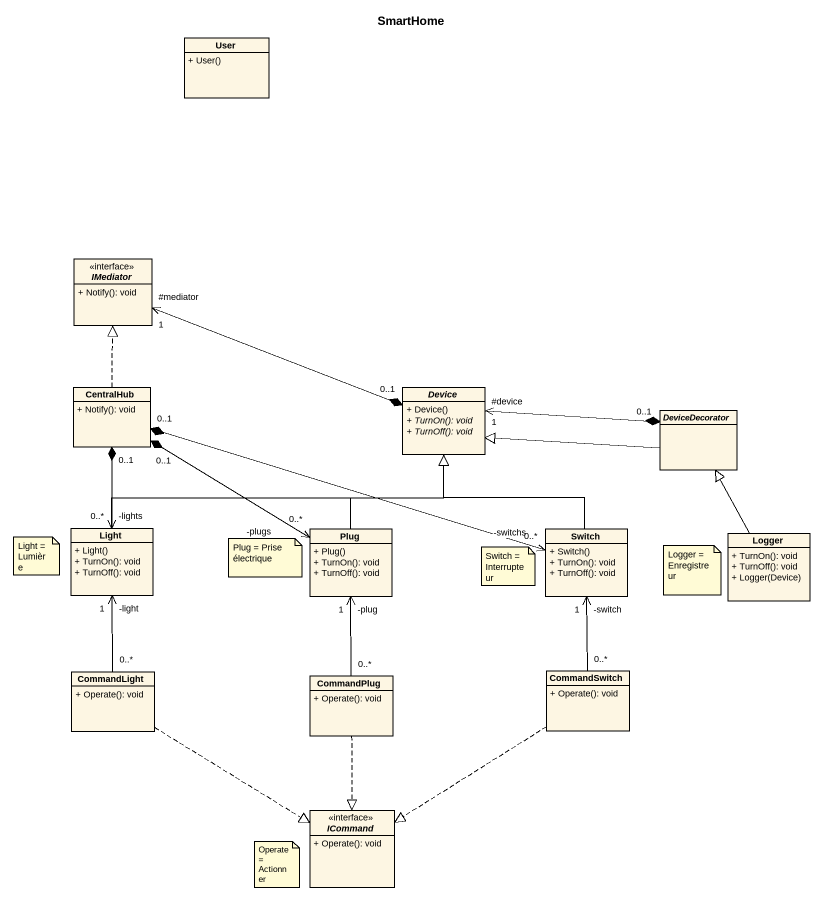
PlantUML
@startuml
title SmartHome
hide circle
hide empty members
skinparam classAttributeIconSize 0
class User {
  + User()
}
interface IMediator <<interface>> {
  + Notify(): void
}
class CentralHub {
  + Notify(): void
}
abstract class Device {
  + Device()
  {abstract} + TurnOn(): void
  {abstract} + TurnOff(): void
}
abstract class DeviceDecorator
class Light {
  + Light()
  + TurnOn(): void
  + TurnOff(): void
}
class Plug {
  + Plug()
  + TurnOn(): void
  + TurnOff(): void
}
class Switch {
  + Switch()
  + TurnOn(): void
  + TurnOff(): void
}
class Logger {
  + TurnOn(): void
  + TurnOff(): void
  + Logger(Device)
}
class CommandLight {
  + Operate(): void
}
class CommandPlug {
  + Operate(): void
}
class CommandSwitch {
  + Operate(): void
}
interface ICommand <<interface>> {
  + Operate(): void
}
IMediator "#mediator\n1" <-right-* "0..1" Device
CentralHub .up.|> IMediator
CentralHub "0..1" *--> "-lights\n0..*" Light
Device "#device\n1" <-right-* "0..1" DeviceDecorator
DeviceDecorator -left-|> Device
Light -right-|> Device
Plug "-plugs\n0..*" <-up-* "0..1" CentralHub
Plug -up-|> Device
Switch "-switchs\n0..*" <-left-* "0..1" CentralHub
Switch -up-|> Device
Logger -up-|> DeviceDecorator
CommandLight "0..*" -up-> "-light\n1" Light
CommandLight ..|> ICommand
CommandPlug "0..*" -up-> "-plug\n1" Plug
CommandPlug ..|> ICommand
CommandSwitch "0..*" -up-> "-switch\n1" Switch
CommandSwitch ..|> ICommand
note as N1
  Light = Lumière
end note
note as N2
  Plug = Prise électrique
end note
note as N3
  Switch = Interrupteur
end note
note as N4
  Logger = Enregistreur
end note
note as N5
  Operate = Actionner
end note
@enduml
